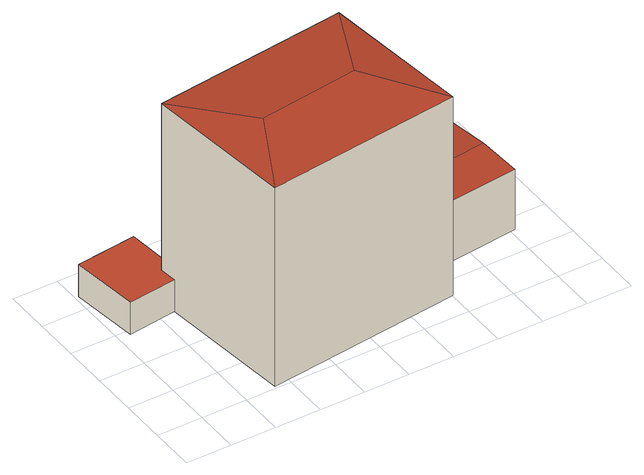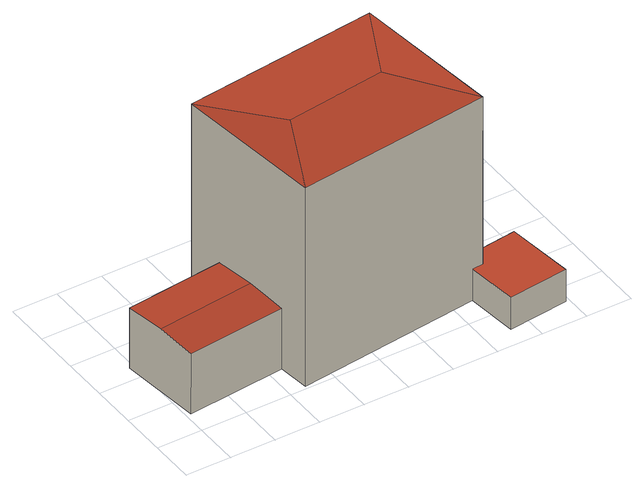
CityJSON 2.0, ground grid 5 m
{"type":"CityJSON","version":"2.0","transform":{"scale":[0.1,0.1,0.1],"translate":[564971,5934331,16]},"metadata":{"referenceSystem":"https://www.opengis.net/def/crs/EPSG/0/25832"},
"CityObjects":{
"building1":{"type":"Building","attributes":{"Grundfläche 2D":515,"Grundhöhe NN":16.29},"geometry":[{"type":"Solid","lod":"2","boundaries":[[[[0,1,2]],[[0,3,4,1]],[[5,4,3]],[[5,2,1,4]],[[6,7,8,9]],[[7,10,11,8]],[[12,13,14,15,16,17]],[[11,10,18,19]],[[9,8,11,19,20]],[[21,22,6,9,20,23]],[[24,0,2,12,17,25]],[[3,0,24,26]],[[10,7,6,22,21,23,27,5,3,26,18]],[[13,12,2,5,27,28]],[[15,14,29,30]],[[16,15,30,31]],[[17,16,31,25]],[[14,13,28,29]],[[23,20,19,18,26,24,25,31,30,29,28,27]]]],"semantics":{"surfaces":[{"type":"RoofSurface"},{"type":"WallSurface"},{"type":"GroundSurface"}],"values":[[0,0,0,0,0,0,0,1,1,1,1,1,1,1,1,1,1,1,2]]}}]}
},
"vertices":[
[84,3,240],[128,92,246],[65,170,240],[301,29,240],[241,107,246],[281,196,240],[285,161,75],[291,116,78],[400,129,78],[395,173,75],[296,70,75],[405,82,75],[65,170,41],[77,171,41],[71,228,41],[4,220,41],[13,144,41],[67,151,41],[296,70,3],[405,82,3],[395,173,3],[285,161,35],[285,161,41],[285,161,3],[84,3,3],[67,151,3],[301,29,3],[281,196,3],[77,171,3],[71,228,3],[4,220,3],[13,144,3]
]}
